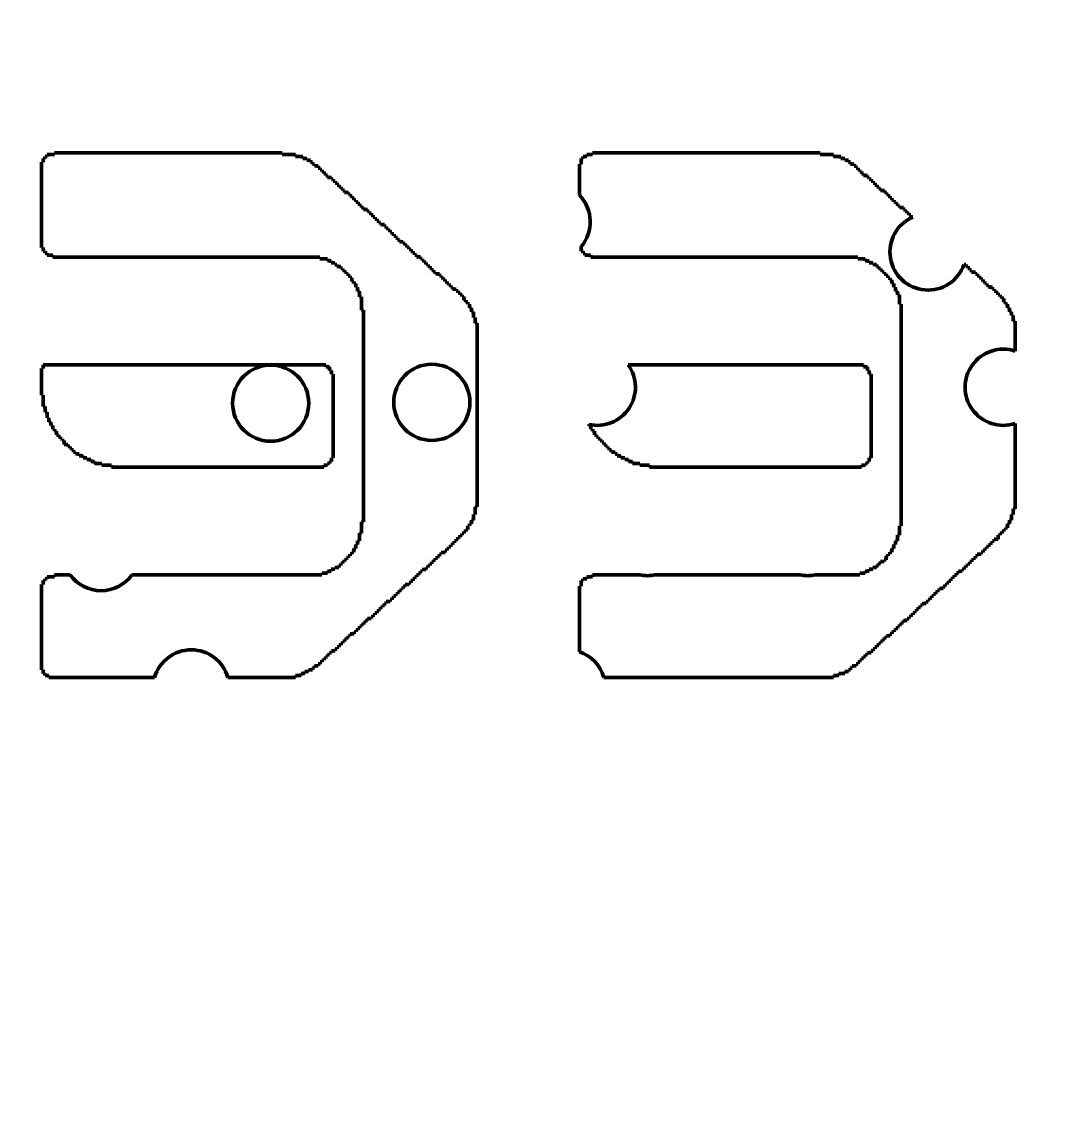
# Model space of a CAD drawing. Header units: millimetres. Extents: x 22 to 202, y 169 to 282.
# Drawn here: x 111.406 to 114.836, y 202.97 to 206.611 of the extents above; entities that cross this region are included whole.
import ezdxf

# ---------------------------------------------------------------- set-up
doc = ezdxf.new("R2010")
doc.units = ezdxf.units.MM
doc.header["$LTSCALE"] = 0.75
doc.layers.add('FD_Dimensions', color=7, linetype='Continuous', lineweight=25)
doc.layers.add('Visible', color=7, linetype='Continuous', lineweight=50)
doc.styles.get("Standard").update_dxf_attribs({"font": 'arial.ttf'})
doc.dimstyles.new('Dim-ISO-25', dxfattribs={"dimtxt": 2.5, "dimasz": 2.5, "dimexe": 1.5, "dimexo": 0, "dimgap": 1, "dimtad": 1, "dimzin": 4, "dimdsep": 46, "dimtxsty": 'Standard', "dimblk": 'OPEN90', "dimcen": 0, "dimazin": 1, "dimtp": 0.1, "dimtm": 0.1, "dimtfac": 0.72, "dimtmove": 0, "dimatfit": 3, "dimfxl": 1, "dimtzin": 4, "dimarcsym": 0})

# ---------------------------------------------------------------- blocks, each defined once
blk = doc.blocks.new('_Open90')
at = {"color": 0, "linetype": 'ByBlock', "lineweight": -2}
for p, q in [((-0.5, 0.5), (0, 0)), ((0, 0), (-1, 0)), ((0, 0), (-0.5, -0.5))]:
    blk.add_line(p, q, dxfattribs=at)
blk = doc.blocks.new('*D39')
at = {"layer": 'Defpoints', "color": 0, "transparency": 16777216}
for p in [(91.851481, 219.885579), (39.845512, 191.385202), (126.699789, 191.385202)]:
    blk.add_point(p, dxfattribs=at)
at = {"layer": 'FD_Dimensions', "color": 0, "lineweight": -2, "transparency": 16777216}
for p, q in [((91.851481, 219.885579), (38.345512, 219.885579)), ((39.845512, 217.385579), (39.845512, 193.885202)), ((126.699789, 191.385202), (38.345512, 191.385202))]:
    blk.add_line(p, q, dxfattribs=at)
at = {"layer": 'FD_Dimensions', "color": 0, "lineweight": -2, "transparency": 16777216, "xscale": 2.5, "yscale": 2.5, "zscale": 2.5}
for p, rotation in [((39.845512, 219.885579), 90), ((39.845512, 191.385202), 270)]:
    blk.add_blockref('_Open90', p, dxfattribs=dict(at, rotation=rotation))
at = {"layer": 'FD_Dimensions', "color": 0, "transparency": 16777216, "insert": (37.568245, 204.532394), "char_height": 2.5, "attachment_point": 5, "rotation": 90}
blk.add_mtext('28.50mm', dxfattribs=at)

msp = doc.modelspace()

# ---------------------------------------------------------------- linework, layer by layer
at = {"layer": 'Visible'}
for p, q in [((111.4714, 206.1438), (111.4775, 206.1438)), ((111.4714, 205.8598), (111.4714, 206.1438)), ((111.4775, 206.1562), (111.4839, 206.1562)), ((111.4775, 206.1438), (111.4775, 206.1562)), ((111.4839, 206.1628), (111.4902, 206.1628)), ((111.4839, 206.1562), (111.4839, 206.1628)), ((111.4902, 206.1689), (111.5154, 206.1689)), ((111.4902, 206.1628), (111.4902, 206.1689)), ((111.5154, 206.1753), (112.272, 206.1753)), ((111.5154, 206.1689), (111.5154, 206.1753)), ((112.272, 206.1753), (112.272, 206.1689)), ((112.272, 206.1689), (112.3162, 206.1689)), ((112.3162, 206.1689), (112.3162, 206.1628)), ((112.3162, 206.1628), (112.3414, 206.1628)), ((112.3414, 206.1628), (112.3414, 206.1562)), ((112.3414, 206.1562), (112.3541, 206.1562)), ((112.3541, 206.1562), (112.3541, 206.1501)), ((112.3541, 206.1501), (112.3665, 206.1501)), ((112.3665, 206.1501), (112.3665, 206.1438)), ((112.3665, 206.1438), (112.3729, 206.1438)), ((112.3729, 206.1438), (112.3729, 206.1374)), ((113.2667, 206.1562), (113.273, 206.1562)), ((113.2667, 206.1374), (113.2667, 206.1562)), ((113.273, 206.1628), (113.2857, 206.1628)), ((113.273, 206.1562), (113.273, 206.1628)), ((113.2857, 206.1689), (113.3045, 206.1689)), ((113.2857, 206.1628), (113.2857, 206.1689)), ((113.3045, 206.1753), (114.0612, 206.1753)), ((113.3045, 206.1689), (113.3045, 206.1753)), ((114.0612, 206.1753), (114.0612, 206.1689)), ((114.0612, 206.1689), (114.1054, 206.1689)), ((114.1054, 206.1689), (114.1054, 206.1628)), ((114.1054, 206.1628), (114.1305, 206.1628)), ((114.1305, 206.1628), (114.1305, 206.1562)), ((114.1305, 206.1562), (114.1432, 206.1562)), ((114.1432, 206.1562), (114.1432, 206.1501)), ((114.1432, 206.1501), (114.1557, 206.1501)), ((114.1557, 206.1501), (114.1557, 206.1438)), ((114.1557, 206.1438), (114.162, 206.1438)), ((114.162, 206.1438), (114.162, 206.1374)), ((112.3729, 206.1374), (112.3792, 206.1374)), ((112.3792, 206.1374), (112.3792, 206.1311)), ((112.3792, 206.1311), (112.3917, 206.1311)), ((112.3917, 206.1311), (112.3917, 206.125)), ((112.3917, 206.125), (112.398, 206.125)), ((112.398, 206.125), (112.398, 206.1187)), ((112.398, 206.1187), (112.4044, 206.1187)), ((112.4044, 206.1187), (112.4044, 206.1123)), ((112.4044, 206.1123), (112.4104, 206.1123)), ((112.4104, 206.1123), (112.4104, 206.106)), ((113.2606, 206.1374), (113.2667, 206.1374)), ((113.2606, 206.0337), (113.2606, 206.1374)), ((114.162, 206.1374), (114.1745, 206.1374)), ((114.1745, 206.1374), (114.1745, 206.1311)), ((114.1745, 206.1311), (114.1808, 206.1311)), ((114.1808, 206.1311), (114.1808, 206.125)), ((114.1808, 206.125), (114.1872, 206.125)), ((114.1872, 206.125), (114.1872, 206.1187)), ((114.1872, 206.1187), (114.1935, 206.1187)), ((114.1935, 206.1187), (114.1935, 206.1123)), ((114.1935, 206.1123), (114.1996, 206.1123)), ((114.1996, 206.1123), (114.1996, 206.106)), ((112.4104, 206.106), (112.4171, 206.106)), ((112.4171, 206.106), (112.4171, 206.0999)), ((112.4171, 206.0999), (112.4231, 206.0999)), ((112.4231, 206.0999), (112.4231, 206.0933)), ((112.4231, 206.0933), (112.4358, 206.0933)), ((112.4358, 206.0933), (112.4358, 206.0872)), ((112.4358, 206.0872), (112.4422, 206.0872)), ((112.4422, 206.0872), (112.4422, 206.0808)), ((112.4422, 206.0808), (112.4483, 206.0808)), ((112.4483, 206.0808), (112.4483, 206.0745)), ((112.4483, 206.0745), (112.4546, 206.0745)), ((112.4546, 206.0745), (112.4546, 206.0681)), ((114.1996, 206.106), (114.2062, 206.106)), ((114.2062, 206.106), (114.2062, 206.0999)), ((114.2062, 206.0999), (114.2187, 206.0999)), ((114.2187, 206.0999), (114.2187, 206.0933)), ((114.2187, 206.0933), (114.225, 206.0933)), ((114.225, 206.0933), (114.225, 206.0872)), ((114.225, 206.0872), (114.2314, 206.0872)), ((114.2314, 206.0872), (114.2314, 206.0808)), ((114.2314, 206.0808), (114.2375, 206.0808)), ((114.2375, 206.0808), (114.2375, 206.0745)), ((114.2375, 206.0745), (114.2438, 206.0745)), ((114.2438, 206.0745), (114.2438, 206.0681)), ((112.4546, 206.0681), (112.461, 206.0681)), ((112.461, 206.0681), (112.461, 206.062)), ((112.461, 206.062), (112.4673, 206.062)), ((112.4673, 206.062), (112.4673, 206.0557)), ((112.4673, 206.0557), (112.4734, 206.0557)), ((112.4734, 206.0557), (112.4734, 206.0493)), ((112.4734, 206.0493), (112.48, 206.0493)), ((112.48, 206.0493), (112.48, 206.043)), ((112.48, 206.043), (112.4925, 206.043)), ((112.4925, 206.043), (112.4925, 206.0369)), ((112.4925, 206.0369), (112.4988, 206.0369)), ((112.4988, 206.0369), (112.4988, 206.0303)), ((114.2438, 206.0681), (114.2502, 206.0681)), ((114.2502, 206.0681), (114.2502, 206.062)), ((114.2502, 206.062), (114.2565, 206.062)), ((114.2565, 206.062), (114.2565, 206.0557)), ((114.2565, 206.0557), (114.2626, 206.0557)), ((114.2626, 206.0557), (114.2626, 206.0493)), ((114.2626, 206.0493), (114.2753, 206.0493)), ((114.2753, 206.0493), (114.2753, 206.043)), ((114.2753, 206.043), (114.2817, 206.043)), ((114.2817, 206.043), (114.2817, 206.0369)), ((114.2817, 206.0369), (114.288, 206.0369)), ((114.288, 206.0369), (114.288, 206.0303)), ((112.4988, 206.0303), (112.5052, 206.0303)), ((112.5052, 206.0303), (112.5052, 206.0242)), ((112.5052, 206.0242), (112.5113, 206.0242)), ((112.5113, 206.0242), (112.5113, 206.0178)), ((112.5113, 206.0178), (112.5176, 206.0178)), ((112.5176, 206.0178), (112.5176, 206.0115)), ((112.5176, 206.0115), (112.524, 206.0115)), ((112.524, 206.0115), (112.524, 206.0051)), ((112.524, 206.0051), (112.5303, 206.0051)), ((112.5303, 206.0051), (112.5303, 205.999)), ((112.5303, 205.999), (112.5364, 205.999)), ((112.5364, 205.999), (112.5364, 205.9927)), ((114.288, 206.0303), (114.2944, 206.0303)), ((114.2944, 206.0303), (114.2944, 206.0242)), ((114.2944, 206.0242), (114.3005, 206.0242)), ((114.3005, 206.0242), (114.3005, 206.0178)), ((114.3005, 206.0178), (114.3068, 206.0178)), ((114.3068, 206.0178), (114.3068, 206.0115)), ((114.3068, 206.0115), (114.3132, 206.0115)), ((114.3132, 206.0115), (114.3132, 206.0051)), ((114.3132, 206.0051), (114.3195, 206.0051)), ((114.3195, 206.0051), (114.3195, 205.999)), ((114.3195, 205.999), (114.3256, 205.999)), ((114.3256, 205.999), (114.3256, 205.9927)), ((112.5364, 205.9927), (112.543, 205.9927)), ((112.543, 205.9927), (112.543, 205.9863)), ((112.543, 205.9863), (112.5555, 205.9863)), ((112.5555, 205.9863), (112.5555, 205.98)), ((112.5555, 205.98), (112.5618, 205.98)), ((112.5618, 205.98), (112.5618, 205.9739)), ((112.5618, 205.9739), (112.5682, 205.9739)), ((112.5682, 205.9739), (112.5682, 205.9673)), ((112.5682, 205.9673), (112.5743, 205.9673)), ((112.5743, 205.9673), (112.5743, 205.9612)), ((114.3256, 205.9927), (114.3383, 205.9927)), ((114.3383, 205.9927), (114.3383, 205.9863)), ((114.3383, 205.9863), (114.3447, 205.9863)), ((114.3447, 205.9863), (114.3447, 205.98)), ((114.3447, 205.98), (114.351, 205.98)), ((114.351, 205.98), (114.351, 205.9739)), ((114.351, 205.9739), (114.3574, 205.9739)), ((114.3574, 205.9739), (114.3574, 205.9673)), ((114.3574, 205.9673), (114.3635, 205.9673)), ((114.3635, 205.9673), (114.3635, 205.9612)), ((112.5743, 205.9612), (112.5806, 205.9612)), ((112.5806, 205.9612), (112.5806, 205.9548)), ((112.5806, 205.9548), (112.587, 205.9548)), ((112.587, 205.9548), (112.587, 205.9485)), ((112.587, 205.9485), (112.5933, 205.9485)), ((112.5933, 205.9485), (112.5933, 205.9421)), ((112.5933, 205.9421), (112.5994, 205.9421)), ((112.5994, 205.9421), (112.5994, 205.936)), ((112.5994, 205.936), (112.6121, 205.936)), ((112.6121, 205.936), (112.6121, 205.9297)), ((112.6121, 205.9297), (112.6185, 205.9297)), ((112.6185, 205.9297), (112.6185, 205.9233)), ((114.3635, 205.9612), (114.3698, 205.9612)), ((114.3698, 205.9612), (114.3698, 205.9611)), ((112.6185, 205.9233), (112.6248, 205.9233)), ((112.6248, 205.9233), (112.6248, 205.917)), ((112.6248, 205.917), (112.6312, 205.917)), ((112.6312, 205.917), (112.6312, 205.9109)), ((112.6312, 205.9109), (112.6373, 205.9109)), ((112.6373, 205.9109), (112.6373, 205.9043)), ((112.6373, 205.9043), (112.6436, 205.9043)), ((112.6436, 205.9043), (112.6436, 205.8982)), ((112.6436, 205.8982), (112.65, 205.8982)), ((112.65, 205.8982), (112.65, 205.8918)), ((112.65, 205.8918), (112.6563, 205.8918)), ((112.6563, 205.8918), (112.6563, 205.8855)), ((111.4775, 205.8598), (111.4714, 205.8598)), ((111.4775, 205.8471), (111.4775, 205.8598)), ((112.6563, 205.8855), (112.6624, 205.8855)), ((112.6624, 205.8855), (112.6624, 205.8791)), ((112.6624, 205.8791), (112.6751, 205.8791)), ((112.6751, 205.8791), (112.6751, 205.873)), ((112.6751, 205.873), (112.6815, 205.873)), ((112.6815, 205.873), (112.6815, 205.8667)), ((112.6815, 205.8667), (112.6878, 205.8667)), ((112.6878, 205.8667), (112.6878, 205.8603)), ((112.6878, 205.8603), (112.6942, 205.8603)), ((112.6942, 205.8603), (112.6942, 205.854)), ((112.6942, 205.854), (112.7003, 205.854)), ((112.7003, 205.854), (112.7003, 205.8479)), ((113.2667, 205.8471), (113.2667, 205.8628)), ((111.4839, 205.8471), (111.4775, 205.8471)), ((111.4839, 205.8408), (111.4839, 205.8471)), ((111.4902, 205.8408), (111.4839, 205.8408)), ((111.4902, 205.8347), (111.4902, 205.8408)), ((111.5093, 205.8347), (111.4902, 205.8347)), ((111.5093, 205.8281), (111.5093, 205.8347)), ((112.3972, 205.8281), (111.5093, 205.8281)), ((112.3972, 205.822), (112.3972, 205.8281)), ((112.4226, 205.822), (112.3972, 205.822)), ((112.4226, 205.8156), (112.4226, 205.822)), ((112.4351, 205.8156), (112.4226, 205.8156)), ((112.4351, 205.8093), (112.4351, 205.8156)), ((112.7003, 205.8479), (112.7066, 205.8479)), ((112.7066, 205.8479), (112.7066, 205.8413)), ((112.7066, 205.8413), (112.713, 205.8413)), ((112.713, 205.8413), (112.713, 205.8352)), ((112.713, 205.8352), (112.7193, 205.8352)), ((112.7193, 205.8352), (112.7193, 205.8288)), ((112.7193, 205.8288), (112.732, 205.8288)), ((112.732, 205.8288), (112.732, 205.8225)), ((112.732, 205.8225), (112.7381, 205.8225)), ((112.7381, 205.8225), (112.7381, 205.8161)), ((112.7381, 205.8161), (112.7445, 205.8161)), ((112.7445, 205.8161), (112.7445, 205.81)), ((113.273, 205.8471), (113.2667, 205.8471)), ((113.273, 205.8408), (113.273, 205.8471)), ((113.2794, 205.8408), (113.273, 205.8408)), ((113.2794, 205.8347), (113.2794, 205.8408)), ((113.2984, 205.8347), (113.2794, 205.8347)), ((113.2984, 205.8281), (113.2984, 205.8347)), ((114.1864, 205.8281), (113.2984, 205.8281)), ((114.1864, 205.822), (114.1864, 205.8281)), ((114.2118, 205.822), (114.1864, 205.822)), ((114.2118, 205.8156), (114.2118, 205.822)), ((114.2243, 205.8156), (114.2118, 205.8156)), ((114.2243, 205.8093), (114.2243, 205.8156)), ((112.4478, 205.8093), (112.4351, 205.8093)), ((112.4478, 205.8029), (112.4478, 205.8093)), ((112.4541, 205.8029), (112.4478, 205.8029)), ((112.4541, 205.7968), (112.4541, 205.8029)), ((112.4668, 205.7968), (112.4541, 205.7968)), ((112.4668, 205.7905), (112.4668, 205.7968)), ((112.4729, 205.7905), (112.4668, 205.7905)), ((112.4729, 205.7841), (112.4729, 205.7905)), ((112.4793, 205.7841), (112.4729, 205.7841)), ((112.4793, 205.7778), (112.4793, 205.7841)), ((112.7445, 205.81), (112.7508, 205.81)), ((112.7508, 205.81), (112.7508, 205.8037)), ((112.7508, 205.8037), (112.7572, 205.8037)), ((112.7572, 205.8037), (112.7572, 205.7973)), ((112.7572, 205.7973), (112.7633, 205.7973)), ((112.7633, 205.7973), (112.7633, 205.791)), ((112.7633, 205.791), (112.7696, 205.791)), ((112.7696, 205.791), (112.7696, 205.7849)), ((112.7696, 205.7849), (112.776, 205.7849)), ((112.776, 205.7849), (112.776, 205.7783)), ((114.237, 205.8093), (114.2243, 205.8093)), ((114.237, 205.8029), (114.237, 205.8093)), ((114.2494, 205.8029), (114.237, 205.8029)), ((114.2494, 205.7968), (114.2494, 205.8029)), ((114.256, 205.7968), (114.2494, 205.7968)), ((114.256, 205.7905), (114.256, 205.7968)), ((114.2621, 205.7905), (114.256, 205.7905)), ((114.2621, 205.7841), (114.2621, 205.7905)), ((114.2685, 205.7841), (114.2621, 205.7841)), ((114.2685, 205.7778), (114.2685, 205.7841)), ((114.5402, 205.8037), (114.5463, 205.8037)), ((114.5463, 205.8037), (114.5463, 205.7973)), ((114.5463, 205.7973), (114.5524, 205.7973)), ((114.5524, 205.7973), (114.5524, 205.791)), ((114.5524, 205.791), (114.559, 205.791)), ((114.559, 205.791), (114.559, 205.7849)), ((114.559, 205.7849), (114.5651, 205.7849)), ((114.5651, 205.7849), (114.5651, 205.7783)), ((112.4856, 205.7778), (112.4793, 205.7778)), ((112.4856, 205.7717), (112.4856, 205.7778)), ((112.492, 205.7717), (112.4856, 205.7717)), ((112.492, 205.7651), (112.492, 205.7717)), ((112.4981, 205.7651), (112.492, 205.7651)), ((112.4981, 205.759), (112.4981, 205.7651)), ((112.5044, 205.759), (112.4981, 205.759)), ((112.5044, 205.7463), (112.5044, 205.759)), ((112.5108, 205.7463), (112.5044, 205.7463)), ((112.5108, 205.7399), (112.5108, 205.7463)), ((112.776, 205.7783), (112.7823, 205.7783)), ((112.7823, 205.7783), (112.7823, 205.7722)), ((112.7823, 205.7722), (112.795, 205.7722)), ((112.795, 205.7722), (112.795, 205.7658)), ((112.795, 205.7658), (112.8011, 205.7658)), ((112.8011, 205.7658), (112.8011, 205.7595)), ((112.8011, 205.7595), (112.8075, 205.7595)), ((112.8075, 205.7595), (112.8075, 205.7531)), ((112.8075, 205.7531), (112.8138, 205.7531)), ((112.8138, 205.7531), (112.8138, 205.7471)), ((112.8138, 205.7471), (112.8202, 205.7471)), ((112.8202, 205.7471), (112.8202, 205.7404)), ((114.2748, 205.7778), (114.2685, 205.7778)), ((114.2748, 205.7717), (114.2748, 205.7778)), ((114.2812, 205.7717), (114.2748, 205.7717)), ((114.2812, 205.7651), (114.2812, 205.7717)), ((114.2873, 205.7651), (114.2812, 205.7651)), ((114.2873, 205.759), (114.2873, 205.7651)), ((114.2936, 205.759), (114.2873, 205.759)), ((114.2936, 205.7526), (114.2936, 205.759)), ((114.3, 205.7526), (114.2936, 205.7526)), ((114.3, 205.7399), (114.3, 205.7526)), ((114.5651, 205.7783), (114.5778, 205.7783)), ((114.5778, 205.7783), (114.5778, 205.7722)), ((114.5778, 205.7722), (114.5842, 205.7722)), ((114.5842, 205.7722), (114.5842, 205.7658)), ((114.5842, 205.7658), (114.5903, 205.7658)), ((114.5903, 205.7658), (114.5903, 205.7595)), ((114.5903, 205.7595), (114.5966, 205.7595)), ((114.5966, 205.7595), (114.5966, 205.7531)), ((114.5966, 205.7531), (114.603, 205.7531)), ((114.603, 205.7531), (114.603, 205.7471)), ((114.603, 205.7471), (114.6093, 205.7471)), ((114.6093, 205.7471), (114.6093, 205.7404)), ((112.5171, 205.7399), (112.5108, 205.7399)), ((112.5171, 205.7275), (112.5171, 205.7399)), ((112.5232, 205.7275), (112.5171, 205.7275)), ((112.5232, 205.7148), (112.5232, 205.7275)), ((112.5298, 205.7148), (112.5232, 205.7148)), ((112.5298, 205.696), (112.5298, 205.7148)), ((112.8202, 205.7404), (112.8262, 205.7404)), ((112.8262, 205.7404), (112.8262, 205.7344)), ((112.8262, 205.7344), (112.8326, 205.7344)), ((112.8326, 205.7344), (112.8326, 205.728)), ((112.8326, 205.728), (112.8389, 205.728)), ((112.8389, 205.728), (112.8389, 205.7217)), ((112.8389, 205.7217), (112.8514, 205.7217)), ((112.8514, 205.7217), (112.8514, 205.7153)), ((112.8514, 205.7153), (112.858, 205.7153)), ((112.858, 205.7153), (112.858, 205.7092)), ((112.858, 205.7092), (112.8641, 205.7092)), ((112.8641, 205.7092), (112.8641, 205.7029)), ((114.3063, 205.7399), (114.3, 205.7399)), ((114.3063, 205.7275), (114.3063, 205.7399)), ((114.3124, 205.7275), (114.3063, 205.7275)), ((114.3124, 205.7148), (114.3124, 205.7275)), ((114.319, 205.7148), (114.3124, 205.7148)), ((114.319, 205.7021), (114.319, 205.7148)), ((114.6093, 205.7404), (114.6154, 205.7404)), ((114.6154, 205.7404), (114.6154, 205.7344)), ((114.6154, 205.7344), (114.622, 205.7344)), ((114.622, 205.7344), (114.622, 205.728)), ((114.622, 205.728), (114.6345, 205.728)), ((114.6345, 205.728), (114.6345, 205.7217)), ((114.6345, 205.7217), (114.6408, 205.7217)), ((114.6408, 205.7217), (114.6408, 205.7153)), ((114.6408, 205.7153), (114.6472, 205.7153)), ((114.6472, 205.7153), (114.6472, 205.7092)), ((114.6472, 205.7092), (114.6533, 205.7092)), ((114.6533, 205.7092), (114.6533, 205.7029)), ((112.5359, 205.696), (112.5298, 205.696)), ((112.5359, 205.6518), (112.5359, 205.696)), ((112.8641, 205.7029), (112.8704, 205.7029)), ((112.8704, 205.7029), (112.8704, 205.6965)), ((112.8704, 205.6965), (112.8768, 205.6965)), ((112.8768, 205.6965), (112.8768, 205.6841)), ((112.8768, 205.6841), (112.8831, 205.6841)), ((112.8831, 205.6841), (112.8831, 205.6775)), ((112.8831, 205.6775), (112.8892, 205.6775)), ((112.8892, 205.6775), (112.8892, 205.6714)), ((112.8892, 205.6714), (112.8956, 205.6714)), ((112.8956, 205.6714), (112.8956, 205.6587)), ((114.3251, 205.7021), (114.319, 205.7021)), ((114.3251, 205.6709), (114.3251, 205.7021)), ((114.3315, 205.6709), (114.3251, 205.6709)), ((114.3315, 204.9342), (114.3315, 205.6709)), ((114.6533, 205.7029), (114.6596, 205.7029)), ((114.6596, 205.7029), (114.6596, 205.6965)), ((114.6596, 205.6965), (114.666, 205.6965)), ((114.666, 205.6965), (114.666, 205.6902)), ((114.666, 205.6902), (114.6723, 205.6902)), ((114.6723, 205.6902), (114.6723, 205.6775)), ((114.6723, 205.6775), (114.6784, 205.6775)), ((114.6784, 205.6775), (114.6784, 205.6714)), ((114.6784, 205.6714), (114.685, 205.6714)), ((114.685, 205.6714), (114.685, 205.6587)), ((112.5423, 205.6518), (112.5359, 205.6518)), ((112.5423, 204.9467), (112.5423, 205.6518)), ((112.8956, 205.6587), (112.9019, 205.6587)), ((112.9019, 205.6587), (112.9019, 205.6462)), ((112.9019, 205.6462), (112.9083, 205.6462)), ((112.9083, 205.6462), (112.9083, 205.6272)), ((114.685, 205.6587), (114.6911, 205.6587)), ((114.6911, 205.6587), (114.6911, 205.6462)), ((114.6911, 205.6462), (114.6975, 205.6462)), ((114.6975, 205.6462), (114.6975, 205.6335)), ((112.9083, 205.6272), (112.9146, 205.6272)), ((112.9146, 205.6272), (112.9146, 205.6084)), ((112.9146, 205.6084), (112.921, 205.6084)), ((112.921, 205.6084), (112.921, 204.9965)), ((114.6975, 205.6335), (114.7038, 205.6335)), ((114.7038, 205.6335), (114.7038, 205.6145)), ((114.7038, 205.6145), (114.7102, 205.6145)), ((114.7102, 205.6145), (114.7102, 205.5151)), ((111.4714, 205.4572), (111.4775, 205.4572)), ((111.4714, 205.3683), (111.4714, 205.4572)), ((111.4775, 205.4697), (112.4171, 205.4697)), ((111.4775, 205.4572), (111.4775, 205.4697)), ((112.4171, 205.4697), (112.4171, 205.4633)), ((112.4171, 205.4633), (112.4295, 205.4633)), ((112.4295, 205.4633), (112.4295, 205.4506)), ((113.4225, 205.4697), (114.2062, 205.4697)), ((114.2062, 205.4697), (114.2062, 205.4633)), ((114.2062, 205.4633), (114.2187, 205.4633)), ((114.2187, 205.4633), (114.2187, 205.4506)), ((112.4295, 205.4506), (112.4358, 205.4506)), ((112.4358, 205.4506), (112.4358, 205.4382)), ((112.4358, 205.4382), (112.4422, 205.4382)), ((112.4422, 205.4382), (112.4422, 205.1603)), ((114.2187, 205.4506), (114.225, 205.4506)), ((114.225, 205.4506), (114.225, 205.4382)), ((114.225, 205.4382), (114.2314, 205.4382)), ((114.2314, 205.4382), (114.2314, 205.1603)), ((111.4775, 205.3683), (111.4714, 205.3683)), ((111.4775, 205.3305), (111.4775, 205.3683)), ((111.4839, 205.3305), (111.4775, 205.3305)), ((111.4839, 205.3114), (111.4839, 205.3305)), ((111.4902, 205.3114), (111.4839, 205.3114)), ((111.4902, 205.2926), (111.4902, 205.3114)), ((111.4966, 205.2926), (111.4902, 205.2926)), ((111.4966, 205.2802), (111.4966, 205.2926)), ((111.5027, 205.2802), (111.4966, 205.2802)), ((111.5027, 205.2675), (111.5027, 205.2802)), ((113.2918, 205.2675), (113.2918, 205.2712)), ((114.7102, 205.2744), (114.7102, 204.9904)), ((111.5093, 205.2675), (111.5027, 205.2675)), ((111.5093, 205.2551), (111.5093, 205.2675)), ((111.5154, 205.2551), (111.5093, 205.2551)), ((111.5154, 205.2484), (111.5154, 205.2551)), ((111.5217, 205.2484), (111.5154, 205.2484)), ((111.5217, 205.236), (111.5217, 205.2484)), ((111.5281, 205.236), (111.5217, 205.236)), ((111.5281, 205.2297), (111.5281, 205.236)), ((113.2984, 205.2675), (113.2918, 205.2675)), ((113.2984, 205.2551), (113.2984, 205.2675)), ((113.3045, 205.2551), (113.2984, 205.2551)), ((113.3045, 205.2484), (113.3045, 205.2551)), ((113.3109, 205.2484), (113.3045, 205.2484)), ((113.3109, 205.236), (113.3109, 205.2484)), ((113.3172, 205.236), (113.3109, 205.236)), ((113.3172, 205.2297), (113.3172, 205.236)), ((111.5344, 205.2297), (111.5281, 205.2297)), ((111.5344, 205.2233), (111.5344, 205.2297)), ((111.5405, 205.2233), (111.5344, 205.2233)), ((111.5405, 205.2172), (111.5405, 205.2233)), ((111.5469, 205.2172), (111.5405, 205.2172)), ((111.5469, 205.2045), (111.5469, 205.2172)), ((111.5596, 205.2045), (111.5469, 205.2045)), ((111.5596, 205.1982), (111.5596, 205.2045)), ((111.5656, 205.1982), (111.5596, 205.1982)), ((111.5656, 205.1921), (111.5656, 205.1982)), ((113.3236, 205.2297), (113.3172, 205.2297)), ((113.3236, 205.2233), (113.3236, 205.2297)), ((113.3297, 205.2233), (113.3236, 205.2233)), ((113.3297, 205.2172), (113.3297, 205.2233)), ((113.336, 205.2172), (113.3297, 205.2172)), ((113.336, 205.2109), (113.336, 205.2172)), ((113.3424, 205.2109), (113.336, 205.2109)), ((113.3424, 205.2045), (113.3424, 205.2109)), ((113.3487, 205.2045), (113.3424, 205.2045)), ((113.3487, 205.1982), (113.3487, 205.2045)), ((113.3548, 205.1982), (113.3487, 205.1982)), ((113.3548, 205.1921), (113.3548, 205.1982)), ((111.5723, 205.1921), (111.5656, 205.1921)), ((111.5723, 205.1855), (111.5723, 205.1921)), ((111.5783, 205.1855), (111.5723, 205.1855)), ((111.5783, 205.1794), (111.5783, 205.1855)), ((111.5847, 205.1794), (111.5783, 205.1794)), ((111.5847, 205.173), (111.5847, 205.1794)), ((111.5974, 205.173), (111.5847, 205.173)), ((111.5974, 205.1667), (111.5974, 205.173)), ((111.6098, 205.1667), (111.5974, 205.1667)), ((111.6098, 205.1603), (111.6098, 205.1667)), ((111.6225, 205.1603), (111.6098, 205.1603)), ((111.6225, 205.1542), (111.6225, 205.1603)), ((112.4358, 205.1603), (112.4358, 205.1479)), ((112.4422, 205.1603), (112.4358, 205.1603)), ((113.3614, 205.1921), (113.3548, 205.1921)), ((113.3614, 205.1855), (113.3614, 205.1921)), ((113.3675, 205.1855), (113.3614, 205.1855)), ((113.3675, 205.1794), (113.3675, 205.1855)), ((113.3802, 205.1794), (113.3675, 205.1794)), ((113.3802, 205.173), (113.3802, 205.1794)), ((113.3866, 205.173), (113.3802, 205.173)), ((113.3866, 205.1667), (113.3866, 205.173)), ((113.399, 205.1667), (113.3866, 205.1667)), ((113.399, 205.1603), (113.399, 205.1667)), ((113.4117, 205.1603), (113.399, 205.1603)), ((113.4117, 205.1542), (113.4117, 205.1603)), ((114.225, 205.1603), (114.225, 205.1479)), ((114.2314, 205.1603), (114.225, 205.1603)), ((111.6352, 205.1542), (111.6225, 205.1542)), ((111.6352, 205.1479), (111.6352, 205.1542)), ((111.6477, 205.1479), (111.6352, 205.1479)), ((111.6477, 205.1415), (111.6477, 205.1479)), ((111.6728, 205.1415), (111.6477, 205.1415)), ((111.6728, 205.1352), (111.6728, 205.1415)), ((111.7043, 205.1352), (111.6728, 205.1352)), ((111.7043, 205.1291), (111.7043, 205.1352)), ((112.4104, 205.1291), (111.7043, 205.1291)), ((112.4104, 205.1352), (112.4104, 205.1291)), ((112.4231, 205.1352), (112.4104, 205.1352)), ((112.4231, 205.1415), (112.4231, 205.1352)), ((112.4295, 205.1415), (112.4231, 205.1415)), ((112.4295, 205.1479), (112.4295, 205.1415)), ((112.4358, 205.1479), (112.4295, 205.1479)), ((113.4244, 205.1542), (113.4117, 205.1542)), ((113.4244, 205.1479), (113.4244, 205.1542)), ((113.4369, 205.1479), (113.4244, 205.1479)), ((113.4369, 205.1415), (113.4369, 205.1479)), ((113.462, 205.1415), (113.4369, 205.1415)), ((113.462, 205.1352), (113.462, 205.1415)), ((113.4935, 205.1352), (113.462, 205.1352)), ((113.4935, 205.1291), (113.4935, 205.1352)), ((114.1996, 205.1291), (113.4935, 205.1291)), ((114.1996, 205.1352), (114.1996, 205.1291)), ((114.2123, 205.1352), (114.1996, 205.1352)), ((114.2123, 205.1415), (114.2123, 205.1352)), ((114.2187, 205.1415), (114.2123, 205.1415)), ((114.2187, 205.1479), (114.2187, 205.1415)), ((114.225, 205.1479), (114.2187, 205.1479)), ((112.9146, 204.9965), (112.9146, 204.9713)), ((112.921, 204.9965), (112.9146, 204.9965)), ((114.7038, 204.9904), (114.7038, 204.9713)), ((114.7102, 204.9904), (114.7038, 204.9904)), ((112.5359, 204.9467), (112.5423, 204.9467)), ((112.5359, 204.9089), (112.5359, 204.9467)), ((112.9019, 204.9525), (112.9019, 204.9401)), ((112.9083, 204.9525), (112.9019, 204.9525)), ((112.9083, 204.9713), (112.9083, 204.9525)), ((112.9146, 204.9713), (112.9083, 204.9713)), ((114.6911, 204.9525), (114.6911, 204.9401)), ((114.6975, 204.9525), (114.6911, 204.9525)), ((114.6975, 204.9713), (114.6975, 204.9525)), ((114.7038, 204.9713), (114.6975, 204.9713)), ((112.5298, 204.9089), (112.5359, 204.9089)), ((112.5298, 204.8837), (112.5298, 204.9089)), ((112.8704, 204.9083), (112.8704, 204.9022)), ((112.8768, 204.9083), (112.8704, 204.9083)), ((112.8768, 204.9147), (112.8768, 204.9083)), ((112.8831, 204.9147), (112.8768, 204.9147)), ((112.8831, 204.921), (112.8831, 204.9147)), ((112.8892, 204.921), (112.8831, 204.921)), ((112.8892, 204.9335), (112.8892, 204.921)), ((112.8956, 204.9335), (112.8892, 204.9335)), ((112.8956, 204.9401), (112.8956, 204.9335)), ((112.9019, 204.9401), (112.8956, 204.9401)), ((114.3251, 204.9342), (114.3315, 204.9342)), ((114.3251, 204.9028), (114.3251, 204.9342)), ((114.6596, 204.9083), (114.6596, 204.9022)), ((114.666, 204.9083), (114.6596, 204.9083)), ((114.666, 204.9147), (114.666, 204.9083)), ((114.6723, 204.9147), (114.666, 204.9147)), ((114.6723, 204.921), (114.6723, 204.9147)), ((114.6784, 204.921), (114.6723, 204.921)), ((114.6784, 204.9274), (114.6784, 204.921)), ((114.685, 204.9274), (114.6784, 204.9274)), ((114.685, 204.9401), (114.685, 204.9274)), ((114.6911, 204.9401), (114.685, 204.9401)), ((112.5171, 204.8713), (112.5232, 204.8713)), ((112.5171, 204.8586), (112.5171, 204.8713)), ((112.5232, 204.8837), (112.5298, 204.8837)), ((112.5232, 204.8713), (112.5232, 204.8837)), ((112.8326, 204.8705), (112.8326, 204.8644)), ((112.8389, 204.8705), (112.8326, 204.8705)), ((112.8389, 204.8768), (112.8389, 204.8705)), ((112.8453, 204.8768), (112.8389, 204.8768)), ((112.8453, 204.8832), (112.8453, 204.8768)), ((112.8514, 204.8832), (112.8453, 204.8832)), ((112.8514, 204.8895), (112.8514, 204.8832)), ((112.858, 204.8895), (112.8514, 204.8895)), ((112.858, 204.8959), (112.858, 204.8895)), ((112.8641, 204.8959), (112.858, 204.8959)), ((112.8641, 204.9022), (112.8641, 204.8959)), ((112.8704, 204.9022), (112.8641, 204.9022)), ((114.3063, 204.8713), (114.3124, 204.8713)), ((114.3063, 204.8586), (114.3063, 204.8713)), ((114.3124, 204.8837), (114.319, 204.8837)), ((114.3124, 204.8713), (114.3124, 204.8837)), ((114.319, 204.9028), (114.3251, 204.9028)), ((114.319, 204.8837), (114.319, 204.9028)), ((114.622, 204.8705), (114.622, 204.8644)), ((114.6281, 204.8705), (114.622, 204.8705)), ((114.6281, 204.8768), (114.6281, 204.8705)), ((114.6345, 204.8768), (114.6281, 204.8768)), ((114.6345, 204.8832), (114.6345, 204.8768)), ((114.6408, 204.8832), (114.6345, 204.8832)), ((114.6408, 204.8895), (114.6408, 204.8832)), ((114.6533, 204.8895), (114.6408, 204.8895)), ((114.6533, 204.9022), (114.6533, 204.8895)), ((114.6596, 204.9022), (114.6533, 204.9022)), ((112.492, 204.8334), (112.4981, 204.8334)), ((112.492, 204.8271), (112.492, 204.8334)), ((112.4981, 204.8398), (112.5044, 204.8398)), ((112.4981, 204.8334), (112.4981, 204.8398)), ((112.5044, 204.8459), (112.5108, 204.8459)), ((112.5044, 204.8398), (112.5044, 204.8459)), ((112.5108, 204.8586), (112.5171, 204.8586)), ((112.5108, 204.8459), (112.5108, 204.8586)), ((112.7884, 204.8327), (112.7884, 204.8266)), ((112.795, 204.8327), (112.7884, 204.8327)), ((112.795, 204.8393), (112.795, 204.8327)), ((112.8011, 204.8393), (112.795, 204.8393)), ((112.8011, 204.8453), (112.8011, 204.8393)), ((112.8138, 204.8453), (112.8011, 204.8453)), ((112.8138, 204.8517), (112.8138, 204.8453)), ((112.8202, 204.8517), (112.8138, 204.8517)), ((112.8202, 204.858), (112.8202, 204.8517)), ((112.8262, 204.858), (112.8202, 204.858)), ((112.8262, 204.8644), (112.8262, 204.858)), ((112.8326, 204.8644), (112.8262, 204.8644)), ((114.2812, 204.8334), (114.2873, 204.8334)), ((114.2812, 204.8207), (114.2812, 204.8334)), ((114.2873, 204.8398), (114.2936, 204.8398)), ((114.2873, 204.8334), (114.2873, 204.8398)), ((114.2936, 204.8459), (114.3, 204.8459)), ((114.2936, 204.8398), (114.2936, 204.8459)), ((114.3, 204.8586), (114.3063, 204.8586)), ((114.3, 204.8459), (114.3, 204.8586)), ((114.5778, 204.8327), (114.5778, 204.8266)), ((114.5842, 204.8327), (114.5778, 204.8327)), ((114.5842, 204.8393), (114.5842, 204.8327)), ((114.5966, 204.8393), (114.5842, 204.8393)), ((114.5966, 204.8453), (114.5966, 204.8393)), ((114.603, 204.8453), (114.5966, 204.8453)), ((114.603, 204.8517), (114.603, 204.8453)), ((114.6093, 204.8517), (114.603, 204.8517)), ((114.6093, 204.858), (114.6093, 204.8517)), ((114.6154, 204.858), (114.6093, 204.858)), ((114.6154, 204.8644), (114.6154, 204.858)), ((114.622, 204.8644), (114.6154, 204.8644)), ((112.4602, 204.8019), (112.4668, 204.8019)), ((112.4602, 204.7956), (112.4602, 204.8019)), ((112.4668, 204.8083), (112.4729, 204.8083)), ((112.4668, 204.8019), (112.4668, 204.8083)), ((112.4729, 204.8146), (112.4793, 204.8146)), ((112.4729, 204.8083), (112.4729, 204.8146)), ((112.4793, 204.8207), (112.4856, 204.8207)), ((112.4793, 204.8146), (112.4793, 204.8207)), ((112.4856, 204.8271), (112.492, 204.8271)), ((112.4856, 204.8207), (112.4856, 204.8271)), ((112.7572, 204.8014), (112.7572, 204.7951)), ((112.7633, 204.8014), (112.7572, 204.8014)), ((112.7633, 204.8075), (112.7633, 204.8014)), ((112.7696, 204.8075), (112.7633, 204.8075)), ((112.7696, 204.8139), (112.7696, 204.8075)), ((112.776, 204.8139), (112.7696, 204.8139)), ((112.776, 204.8202), (112.776, 204.8139)), ((112.7823, 204.8202), (112.776, 204.8202)), ((112.7823, 204.8266), (112.7823, 204.8202)), ((112.7884, 204.8266), (112.7823, 204.8266)), ((114.2494, 204.8019), (114.256, 204.8019)), ((114.2494, 204.7956), (114.2494, 204.8019)), ((114.256, 204.8083), (114.2621, 204.8083)), ((114.256, 204.8019), (114.256, 204.8083)), ((114.2621, 204.8146), (114.2748, 204.8146)), ((114.2621, 204.8083), (114.2621, 204.8146)), ((114.2748, 204.8207), (114.2812, 204.8207)), ((114.2748, 204.8146), (114.2748, 204.8207)), ((114.5463, 204.8014), (114.5463, 204.7951)), ((114.5524, 204.8014), (114.5463, 204.8014)), ((114.5524, 204.8075), (114.5524, 204.8014)), ((114.559, 204.8075), (114.5524, 204.8075)), ((114.559, 204.8139), (114.559, 204.8075)), ((114.5651, 204.8139), (114.559, 204.8139)), ((114.5651, 204.8202), (114.5651, 204.8139)), ((114.5715, 204.8202), (114.5651, 204.8202)), ((114.5715, 204.8266), (114.5715, 204.8202)), ((114.5778, 204.8266), (114.5715, 204.8266)), ((111.4902, 204.7641), (111.5154, 204.7641)), ((111.4902, 204.7577), (111.4902, 204.7641)), ((111.5154, 204.7704), (111.567, 204.7704)), ((111.5154, 204.7641), (111.5154, 204.7704)), ((111.7726, 204.7704), (112.4038, 204.7704)), ((112.4038, 204.7768), (112.4226, 204.7768)), ((112.4038, 204.7704), (112.4038, 204.7768)), ((112.4226, 204.7829), (112.4351, 204.7829)), ((112.4226, 204.7768), (112.4226, 204.7829)), ((112.4351, 204.7895), (112.4478, 204.7895)), ((112.4351, 204.7829), (112.4351, 204.7895)), ((112.4478, 204.7956), (112.4602, 204.7956)), ((112.4478, 204.7895), (112.4478, 204.7956)), ((112.713, 204.7636), (112.713, 204.7572)), ((112.7193, 204.7636), (112.713, 204.7636)), ((112.7193, 204.7697), (112.7193, 204.7636)), ((112.7254, 204.7697), (112.7193, 204.7697)), ((112.7254, 204.7763), (112.7254, 204.7697)), ((112.732, 204.7763), (112.7254, 204.7763)), ((112.732, 204.7824), (112.732, 204.7763)), ((112.7381, 204.7824), (112.732, 204.7824)), ((112.7381, 204.7887), (112.7381, 204.7824)), ((112.7508, 204.7887), (112.7381, 204.7887)), ((112.7508, 204.7951), (112.7508, 204.7887)), ((112.7572, 204.7951), (112.7508, 204.7951)), ((113.2857, 204.7641), (113.3045, 204.7641)), ((113.2857, 204.7577), (113.2857, 204.7641)), ((113.3045, 204.7704), (113.4617, 204.7704)), ((113.3045, 204.7641), (113.3045, 204.7704)), ((113.5122, 204.7704), (113.9951, 204.7704)), ((114.0456, 204.7704), (114.193, 204.7704)), ((114.193, 204.7768), (114.2118, 204.7768)), ((114.193, 204.7704), (114.193, 204.7768)), ((114.2118, 204.7829), (114.2243, 204.7829)), ((114.2118, 204.7768), (114.2118, 204.7829)), ((114.2243, 204.7895), (114.237, 204.7895)), ((114.2243, 204.7829), (114.2243, 204.7895)), ((114.237, 204.7956), (114.2494, 204.7956)), ((114.237, 204.7895), (114.237, 204.7956)), ((114.5021, 204.7636), (114.5021, 204.7572)), ((114.5085, 204.7636), (114.5021, 204.7636)), ((114.5085, 204.7697), (114.5085, 204.7636)), ((114.5148, 204.7697), (114.5085, 204.7697)), ((114.5148, 204.7763), (114.5148, 204.7697)), ((114.5212, 204.7763), (114.5148, 204.7763)), ((114.5212, 204.7824), (114.5212, 204.7763)), ((114.5336, 204.7824), (114.5212, 204.7824)), ((114.5336, 204.7887), (114.5336, 204.7824)), ((114.54, 204.7887), (114.5336, 204.7887)), ((114.54, 204.7951), (114.54, 204.7887)), ((114.5463, 204.7951), (114.54, 204.7951)), ((111.4714, 204.7389), (111.4775, 204.7389)), ((111.4714, 204.4547), (111.4714, 204.7389)), ((111.4775, 204.7516), (111.4839, 204.7516)), ((111.4775, 204.7389), (111.4775, 204.7516)), ((111.4839, 204.7577), (111.4902, 204.7577)), ((111.4839, 204.7516), (111.4839, 204.7577)), ((112.669, 204.7257), (112.669, 204.7194)), ((112.6751, 204.7257), (112.669, 204.7257)), ((112.6751, 204.7321), (112.6751, 204.7257)), ((112.6815, 204.7321), (112.6751, 204.7321)), ((112.6815, 204.7384), (112.6815, 204.7321)), ((112.6942, 204.7384), (112.6815, 204.7384)), ((112.6942, 204.7445), (112.6942, 204.7384)), ((112.7003, 204.7445), (112.6942, 204.7445)), ((112.7003, 204.7509), (112.7003, 204.7445)), ((112.7066, 204.7509), (112.7003, 204.7509)), ((112.7066, 204.7572), (112.7066, 204.7509)), ((112.713, 204.7572), (112.7066, 204.7572)), ((113.2606, 204.7326), (113.2667, 204.7326)), ((113.2606, 204.5146), (113.2606, 204.7326)), ((113.2667, 204.7516), (113.273, 204.7516)), ((113.2667, 204.7326), (113.2667, 204.7516)), ((113.273, 204.7577), (113.2857, 204.7577)), ((113.273, 204.7516), (113.273, 204.7577)), ((114.4582, 204.7257), (114.4582, 204.7194)), ((114.4706, 204.7257), (114.4582, 204.7257)), ((114.4706, 204.7321), (114.4706, 204.7257)), ((114.477, 204.7321), (114.4706, 204.7321)), ((114.477, 204.7384), (114.477, 204.7321)), ((114.4833, 204.7384), (114.477, 204.7384)), ((114.4833, 204.7445), (114.4833, 204.7384)), ((114.4894, 204.7445), (114.4833, 204.7445)), ((114.4894, 204.7509), (114.4894, 204.7445)), ((114.4958, 204.7509), (114.4894, 204.7509)), ((114.4958, 204.7572), (114.4958, 204.7509)), ((114.5021, 204.7572), (114.4958, 204.7572)), ((112.6312, 204.6879), (112.6312, 204.6815)), ((112.6373, 204.6879), (112.6312, 204.6879)), ((112.6373, 204.6942), (112.6373, 204.6879)), ((112.6436, 204.6942), (112.6373, 204.6942)), ((112.6436, 204.7006), (112.6436, 204.6942)), ((112.65, 204.7006), (112.6436, 204.7006)), ((112.65, 204.7067), (112.65, 204.7006)), ((112.6563, 204.7067), (112.65, 204.7067)), ((112.6563, 204.7133), (112.6563, 204.7067)), ((112.6624, 204.7133), (112.6563, 204.7133)), ((112.6624, 204.7194), (112.6624, 204.7133)), ((112.669, 204.7194), (112.6624, 204.7194)), ((114.4204, 204.6879), (114.4204, 204.6815)), ((114.4264, 204.6879), (114.4204, 204.6879)), ((114.4264, 204.6942), (114.4264, 204.6879)), ((114.4328, 204.6942), (114.4264, 204.6942)), ((114.4328, 204.7006), (114.4328, 204.6942)), ((114.4391, 204.7006), (114.4328, 204.7006)), ((114.4391, 204.7067), (114.4391, 204.7006)), ((114.4455, 204.7067), (114.4391, 204.7067)), ((114.4455, 204.7133), (114.4455, 204.7067)), ((114.4516, 204.7133), (114.4455, 204.7133)), ((114.4516, 204.7194), (114.4516, 204.7133)), ((114.4582, 204.7194), (114.4516, 204.7194)), ((112.5933, 204.6564), (112.5933, 204.65)), ((112.5994, 204.6564), (112.5933, 204.6564)), ((112.5994, 204.6627), (112.5994, 204.6564)), ((112.606, 204.6627), (112.5994, 204.6627)), ((112.606, 204.6688), (112.606, 204.6627)), ((112.6121, 204.6688), (112.606, 204.6688)), ((112.6121, 204.6754), (112.6121, 204.6688)), ((112.6185, 204.6754), (112.6121, 204.6754)), ((112.6185, 204.6815), (112.6185, 204.6754)), ((112.6312, 204.6815), (112.6185, 204.6815)), ((114.3825, 204.6564), (114.3825, 204.65)), ((114.3886, 204.6564), (114.3825, 204.6564)), ((114.3886, 204.6627), (114.3886, 204.6564)), ((114.3952, 204.6627), (114.3886, 204.6627)), ((114.3952, 204.6688), (114.3952, 204.6627)), ((114.4013, 204.6688), (114.3952, 204.6688)), ((114.4013, 204.6754), (114.4013, 204.6688)), ((114.414, 204.6754), (114.4013, 204.6754)), ((114.414, 204.6815), (114.414, 204.6754)), ((114.4204, 204.6815), (114.414, 204.6815)), ((112.5491, 204.6185), (112.5491, 204.6124)), ((112.5555, 204.6185), (112.5491, 204.6185)), ((112.5555, 204.6249), (112.5555, 204.6185)), ((112.5682, 204.6249), (112.5555, 204.6249)), ((112.5682, 204.6312), (112.5682, 204.6249)), ((112.5743, 204.6312), (112.5682, 204.6312)), ((112.5743, 204.6376), (112.5743, 204.6312)), ((112.5806, 204.6376), (112.5743, 204.6376)), ((112.5806, 204.6437), (112.5806, 204.6376)), ((112.587, 204.6437), (112.5806, 204.6437)), ((112.587, 204.65), (112.587, 204.6437)), ((112.5933, 204.65), (112.587, 204.65)), ((114.3383, 204.6185), (114.3383, 204.6124)), ((114.351, 204.6185), (114.3383, 204.6185)), ((114.351, 204.6249), (114.351, 204.6185)), ((114.3574, 204.6249), (114.351, 204.6249)), ((114.3574, 204.6312), (114.3574, 204.6249)), ((114.3635, 204.6312), (114.3574, 204.6312)), ((114.3635, 204.6376), (114.3635, 204.6312)), ((114.3698, 204.6376), (114.3635, 204.6376)), ((114.3698, 204.6437), (114.3698, 204.6376)), ((114.3762, 204.6437), (114.3698, 204.6437)), ((114.3762, 204.65), (114.3762, 204.6437)), ((114.3825, 204.65), (114.3762, 204.65)), ((112.5113, 204.5807), (112.5113, 204.5746)), ((112.5176, 204.5807), (112.5113, 204.5807)), ((112.5176, 204.587), (112.5176, 204.5807)), ((112.524, 204.587), (112.5176, 204.587)), ((112.524, 204.5934), (112.524, 204.587)), ((112.5303, 204.5934), (112.524, 204.5934)), ((112.5303, 204.5997), (112.5303, 204.5934)), ((112.5364, 204.5997), (112.5303, 204.5997)), ((112.5364, 204.6058), (112.5364, 204.5997)), ((112.543, 204.6058), (112.5364, 204.6058)), ((112.543, 204.6124), (112.543, 204.6058)), ((112.5491, 204.6124), (112.543, 204.6124)), ((114.3005, 204.5807), (114.3005, 204.5746)), ((114.3068, 204.5807), (114.3005, 204.5807)), ((114.3068, 204.587), (114.3068, 204.5807)), ((114.3132, 204.587), (114.3068, 204.587)), ((114.3132, 204.5934), (114.3132, 204.587)), ((114.3195, 204.5934), (114.3132, 204.5934)), ((114.3195, 204.5997), (114.3195, 204.5934)), ((114.3256, 204.5997), (114.3195, 204.5997)), ((114.3256, 204.6058), (114.3256, 204.5997)), ((114.3322, 204.6058), (114.3256, 204.6058)), ((114.3322, 204.6124), (114.3322, 204.6058)), ((114.3383, 204.6124), (114.3322, 204.6124)), ((112.4673, 204.5428), (112.4673, 204.5367)), ((112.4734, 204.5428), (112.4673, 204.5428)), ((112.4734, 204.5494), (112.4734, 204.5428)), ((112.48, 204.5494), (112.4734, 204.5494)), ((112.48, 204.5555), (112.48, 204.5494)), ((112.4861, 204.5555), (112.48, 204.5555)), ((112.4861, 204.5619), (112.4861, 204.5555)), ((112.4925, 204.5619), (112.4861, 204.5619)), ((112.4925, 204.5682), (112.4925, 204.5619)), ((112.4988, 204.5682), (112.4925, 204.5682)), ((112.4988, 204.5746), (112.4988, 204.5682)), ((112.5113, 204.5746), (112.4988, 204.5746)), ((114.2565, 204.5428), (114.2565, 204.5367)), ((114.2626, 204.5428), (114.2565, 204.5428)), ((114.2626, 204.5494), (114.2626, 204.5428)), ((114.2692, 204.5494), (114.2626, 204.5494)), ((114.2692, 204.5555), (114.2692, 204.5494)), ((114.2753, 204.5555), (114.2692, 204.5555)), ((114.2753, 204.5619), (114.2753, 204.5555)), ((114.2817, 204.5619), (114.2753, 204.5619)), ((114.2817, 204.5682), (114.2817, 204.5619)), ((114.2944, 204.5682), (114.2817, 204.5682)), ((114.2944, 204.5746), (114.2944, 204.5682)), ((114.3005, 204.5746), (114.2944, 204.5746)), ((112.4231, 204.5052), (112.4231, 204.4989)), ((112.4295, 204.5052), (112.4231, 204.5052)), ((112.4295, 204.5116), (112.4295, 204.5052)), ((112.4358, 204.5116), (112.4295, 204.5116)), ((112.4358, 204.5177), (112.4358, 204.5116)), ((112.4483, 204.5177), (112.4358, 204.5177)), ((112.4483, 204.524), (112.4483, 204.5177)), ((112.4546, 204.524), (112.4483, 204.524)), ((112.4546, 204.5304), (112.4546, 204.524)), ((112.461, 204.5304), (112.4546, 204.5304)), ((112.461, 204.5367), (112.461, 204.5304)), ((112.4673, 204.5367), (112.461, 204.5367)), ((114.2123, 204.5052), (114.2123, 204.4989)), ((114.2187, 204.5052), (114.2123, 204.5052)), ((114.2187, 204.5116), (114.2187, 204.5052)), ((114.2314, 204.5116), (114.2187, 204.5116)), ((114.2314, 204.5177), (114.2314, 204.5116)), ((114.2375, 204.5177), (114.2314, 204.5177)), ((114.2375, 204.524), (114.2375, 204.5177)), ((114.2438, 204.524), (114.2375, 204.524)), ((114.2438, 204.5304), (114.2438, 204.524)), ((114.2502, 204.5304), (114.2438, 204.5304)), ((114.2502, 204.5367), (114.2502, 204.5304)), ((114.2565, 204.5367), (114.2502, 204.5367)), ((112.3917, 204.4737), (112.3917, 204.4674)), ((112.398, 204.4737), (112.3917, 204.4737)), ((112.398, 204.4798), (112.398, 204.4737)), ((112.4044, 204.4798), (112.398, 204.4798)), ((112.4044, 204.4864), (112.4044, 204.4798)), ((112.4104, 204.4864), (112.4044, 204.4864)), ((112.4104, 204.4925), (112.4104, 204.4864)), ((112.4171, 204.4925), (112.4104, 204.4925)), ((112.4171, 204.4989), (112.4171, 204.4925)), ((112.4231, 204.4989), (112.4171, 204.4989)), ((114.1808, 204.4737), (114.1808, 204.4674)), ((114.1872, 204.4737), (114.1808, 204.4737)), ((114.1872, 204.4798), (114.1872, 204.4737)), ((114.1935, 204.4798), (114.1872, 204.4798)), ((114.1935, 204.4864), (114.1935, 204.4798)), ((114.1996, 204.4864), (114.1935, 204.4864)), ((114.1996, 204.4925), (114.1996, 204.4864)), ((114.2062, 204.4925), (114.1996, 204.4925)), ((114.2062, 204.4989), (114.2062, 204.4925)), ((114.2123, 204.4989), (114.2062, 204.4989)), ((111.4775, 204.4547), (111.4714, 204.4547)), ((111.4775, 204.4423), (111.4775, 204.4547)), ((111.4839, 204.4423), (111.4775, 204.4423)), ((111.4839, 204.4359), (111.4839, 204.4423)), ((111.4966, 204.4359), (111.4839, 204.4359)), ((111.4966, 204.4296), (111.4966, 204.4359)), ((112.3162, 204.4359), (112.3162, 204.4296)), ((112.335, 204.4359), (112.3162, 204.4359)), ((112.335, 204.4423), (112.335, 204.4359)), ((112.3475, 204.4423), (112.335, 204.4423)), ((112.3475, 204.4486), (112.3475, 204.4423)), ((112.3602, 204.4486), (112.3475, 204.4486)), ((112.3602, 204.4547), (112.3602, 204.4486)), ((112.3729, 204.4547), (112.3602, 204.4547)), ((112.3729, 204.461), (112.3729, 204.4547)), ((112.3792, 204.461), (112.3729, 204.461)), ((112.3792, 204.4674), (112.3792, 204.461)), ((112.3917, 204.4674), (112.3792, 204.4674)), ((114.1054, 204.4359), (114.1054, 204.4296)), ((114.1242, 204.4359), (114.1054, 204.4359)), ((114.1242, 204.4423), (114.1242, 204.4359)), ((114.1432, 204.4423), (114.1242, 204.4423)), ((114.1432, 204.4486), (114.1432, 204.4423)), ((114.1557, 204.4486), (114.1432, 204.4486)), ((114.1557, 204.4547), (114.1557, 204.4486)), ((114.162, 204.4547), (114.1557, 204.4547)), ((114.162, 204.461), (114.162, 204.4547)), ((114.1684, 204.461), (114.162, 204.461)), ((114.1684, 204.4674), (114.1684, 204.461)), ((114.1808, 204.4674), (114.1684, 204.4674)), ((111.848, 204.4296), (111.4966, 204.4296)), ((112.3162, 204.4296), (112.0916, 204.4296)), ((114.1054, 204.4296), (113.342, 204.4296))]:
    msp.add_line(p, q, dxfattribs=at)
for centre in [(112.2339, 205.3419), (112.7701, 205.3447)]:
    msp.add_circle(centre, 0.1267, dxfattribs=at)
for centre, radius, start, end in [((113.1702, 205.9449), 0.1267, 319.5987, 44.4854), ((114.4204, 205.8448), 0.1267, 113.5033, 341.0547), ((114.6705, 205.3948), 0.1267, 71.7826, 288.2174), ((113.3203, 205.3948), 0.1267, 257.0299, 36.2404), ((111.6698, 204.8446), 0.1267, 215.8142, 324.1858), ((113.4869, 204.8946), 0.1267, 258.509, 281.491), ((114.0203, 204.8946), 0.1267, 258.509, 281.491), ((111.9698, 204.3945), 0.1267, 16.0553, 163.9447), ((113.2202, 204.3945), 0.1268, 16.0562, 71.4166)]:
    msp.add_arc(centre, radius, start, end, dxfattribs=at)

# ---------------------------------------------------------------- dimensions: what is measured, and where the dimension line sits
at = {"layer": 'FD_Dimensions'}
dim = msp.add_linear_dim(base=(39.8455, 191.3852), p1=(91.8515, 219.8856), p2=(126.6998, 191.3852), angle=90, dimstyle='Dim-ISO-25', override={"dimlfac": 1, "dimpost": 'mm'}, dxfattribs=at)
dim.commit()
dim.dimension.update_dxf_attribs({"geometry": '*D39', "text_midpoint": (39.8455, 204.5324), "dimtype": 160})

doc.saveas('drawing.dxf')
